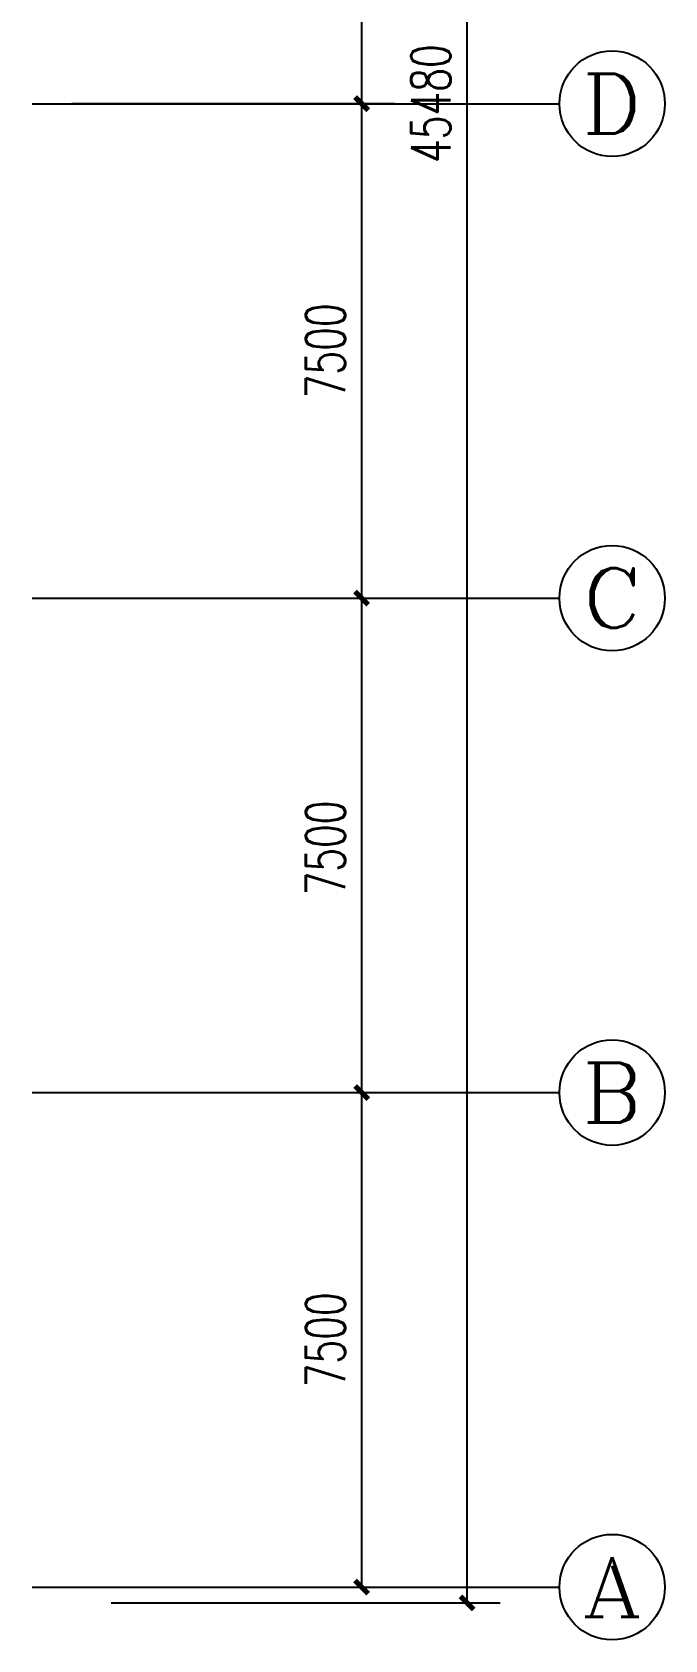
# Model space of a CAD drawing. Extents: x 4995099 to 5303443, y 4627657 to 4889583.
# Drawn here: x 5275159 to 5284759, y 4735536 to 4759920 of the extents above; entities that cross this region are included whole.
import ezdxf
from ezdxf.enums import TextEntityAlignment as Align

# ---------------------------------------------------------------- set-up
doc = ezdxf.new("R2010")
doc.units = 0
doc.header["$LTSCALE"] = 1000
doc.header["$MEASUREMENT"] = 0
doc.layers.get('0').update_dxf_attribs({"color": 4, "linetype": 'CONTINUOUS'})
doc.layers.get('Defpoints').update_dxf_attribs({"linetype": 'CONTINUOUS'})
doc.layers.add('AXIS', color=3, linetype='CONTINUOUS')
doc.layers.add('AXIS_TEXT', color=7, linetype='CONTINUOUS')
doc.styles.add('_TCH_AXIS', font='COMPLEX', dxfattribs={"bigfont": 'GBCBIG'})
doc.styles.add('_TCH_DIM_T3', font='SIMPLEX', dxfattribs={"width": 0.705882, "bigfont": 'GBCBIG'})
doc.styles.add('COMPLEX', font='COMPLEX')
doc.dimstyles.new('_TCH_ARCH&&200', dxfattribs={"dimtxt": 595, "dimasz": 200, "dimexe": 500, "dimexo": 600, "dimgap": 252.5, "dimtad": 1, "dimdec": 0, "dimzin": 0, "dimdsep": 46, "dimtxsty": '_TCH_DIM_T3', "dimblk": 'ARCHTICK', "dimcen": 0.09, "dimclrt": 7, "dimazin": 2, "dimtfac": 1, "dimtdec": 0, "dimtix": 1, "dimtmove": 2, "dimatfit": 3, "dimfxl": 0, "dimtolj": 1, "dimtzin": 0, "dimarcsym": 0})

# ---------------------------------------------------------------- blocks, each defined once
blk = doc.blocks.new('_ArchTick')
at = {"color": 0, "linetype": 'ByBlock', "const_width": 0.4}
blk.add_lwpolyline([(-0.5, -0.5), (0.5, 0.5)], dxfattribs=at)
blk = doc.blocks.new('*D177')
at = {"layer": 'AXIS', "color": 0, "lineweight": -2}
for p, q in [((5275759, 4743836), (5280659, 4743836)), ((5280159, 4736336), (5280159, 4743836)), ((5275759, 4736336), (5280659, 4736336))]:
    blk.add_line(p, q, dxfattribs=at)
at = {"layer": 'Defpoints', "color": 0}
for p in [(5275159, 4743836), (5280159, 4743836), (5275159, 4736336)]:
    blk.add_point(p, dxfattribs=at)
at = {"layer": 'AXIS', "color": 0, "lineweight": -2, "xscale": 200, "yscale": 200, "zscale": 200}
for p, rotation in [((5280159, 4743836), 90), ((5280159, 4736336), 270)]:
    blk.add_blockref('_ArchTick', p, dxfattribs=dict(at, rotation=rotation))
at = {"layer": 'AXIS', "color": 7, "insert": (5279609, 4740086), "char_height": 595, "attachment_point": 5, "rotation": 90, "style": '_TCH_DIM_T3'}
blk.add_mtext('\\A1;7500', dxfattribs=at)
blk = doc.blocks.new('*D178')
at = {"layer": 'AXIS', "color": 0, "lineweight": -2}
for p, q in [((5275759, 4751336), (5280659, 4751336)), ((5280159, 4743836), (5280159, 4751336)), ((5275759, 4743836), (5280659, 4743836))]:
    blk.add_line(p, q, dxfattribs=at)
at = {"layer": 'Defpoints', "color": 0}
for p in [(5275159, 4751336), (5280159, 4751336), (5275159, 4743836)]:
    blk.add_point(p, dxfattribs=at)
at = {"layer": 'AXIS', "color": 0, "lineweight": -2, "xscale": 200, "yscale": 200, "zscale": 200}
for p, rotation in [((5280159, 4751336), 90), ((5280159, 4743836), 270)]:
    blk.add_blockref('_ArchTick', p, dxfattribs=dict(at, rotation=rotation))
at = {"layer": 'AXIS', "color": 7, "insert": (5279609, 4747546), "char_height": 595, "attachment_point": 5, "rotation": 90, "style": '_TCH_DIM_T3'}
blk.add_mtext('\\A1;7500', dxfattribs=at)
blk = doc.blocks.new('*D179')
at = {"layer": 'AXIS', "color": 0, "lineweight": -2}
for p, q in [((5275759, 4758836), (5280659, 4758836)), ((5280159, 4751336), (5280159, 4758836)), ((5275759, 4751336), (5280659, 4751336))]:
    blk.add_line(p, q, dxfattribs=at)
at = {"layer": 'Defpoints', "color": 0}
for p in [(5275159, 4758836), (5280159, 4758836), (5275159, 4751336)]:
    blk.add_point(p, dxfattribs=at)
at = {"layer": 'AXIS', "color": 0, "lineweight": -2, "xscale": 200, "yscale": 200, "zscale": 200}
for p, rotation in [((5280159, 4758836), 90), ((5280159, 4751336), 270)]:
    blk.add_blockref('_ArchTick', p, dxfattribs=dict(at, rotation=rotation))
at = {"layer": 'AXIS', "color": 7, "insert": (5279609, 4755086), "char_height": 595, "attachment_point": 5, "rotation": 90, "style": '_TCH_DIM_T3'}
blk.add_mtext('\\A1;7500', dxfattribs=at)
blk = doc.blocks.new('*D180')
at = {"layer": 'AXIS', "color": 0, "lineweight": -2}
for p, q in [((5275759, 4766336), (5280659, 4766336)), ((5280159, 4758836), (5280159, 4766336)), ((5275759, 4758836), (5280659, 4758836))]:
    blk.add_line(p, q, dxfattribs=at)
at = {"layer": 'Defpoints', "color": 0}
for p in [(5275159, 4766336), (5280159, 4766336), (5275159, 4758836)]:
    blk.add_point(p, dxfattribs=at)
at = {"layer": 'AXIS', "color": 0, "lineweight": -2, "xscale": 200, "yscale": 200, "zscale": 200}
for p, rotation in [((5280159, 4766336), 90), ((5280159, 4758836), 270)]:
    blk.add_blockref('_ArchTick', p, dxfattribs=dict(at, rotation=rotation))
at = {"layer": 'AXIS', "color": 7, "insert": (5279609, 4762586), "char_height": 595, "attachment_point": 5, "rotation": 90, "style": '_TCH_DIM_T3'}
blk.add_mtext('\\A1;7500', dxfattribs=at)
blk = doc.blocks.new('*D183')
at = {"layer": 'AXIS', "color": 0, "lineweight": -2}
for p, q in [((5276359, 4781576), (5282259, 4781576)), ((5281759, 4736096), (5281759, 4781576)), ((5276359, 4736096), (5282259, 4736096))]:
    blk.add_line(p, q, dxfattribs=at)
at = {"layer": 'Defpoints', "color": 0}
for p in [(5275759, 4781576), (5281759, 4781576), (5275759, 4736096)]:
    blk.add_point(p, dxfattribs=at)
at = {"layer": 'AXIS', "color": 0, "lineweight": -2, "xscale": 200, "yscale": 200, "zscale": 200}
for p, rotation in [((5281759, 4781576), 90), ((5281759, 4736096), 270)]:
    blk.add_blockref('_ArchTick', p, dxfattribs=dict(at, rotation=rotation))
at = {"layer": 'AXIS', "color": 7, "insert": (5281209, 4758836), "char_height": 595, "attachment_point": 5, "rotation": 90, "style": '_TCH_DIM_T3'}
blk.add_mtext('\\A1;45480', dxfattribs=at)
blk = doc.blocks.new('_AXISO')
blk.add_circle((0, 0), 0.5)
at = {"layer": 'AXIS_TEXT', "style": 'COMPLEX', "width": 1.041667}
blk.add_attdef('A', text='', height=0.56, dxfattribs=at).set_placement((-0.25, -0.28), (0.25, -0.28), align=Align.FIT)

msp = doc.modelspace()

# ---------------------------------------------------------------- linework, layer by layer
at = {"layer": 'AXIS'}
for p, q in [((5275159.2, 4758835.7), (5283159.2, 4758835.7)), ((5275159.2, 4751335.7), (5283159.2, 4751335.7)), ((5275159.2, 4743835.7), (5283159.2, 4743835.7)), ((5275159.2, 4736335.7), (5283159.2, 4736335.7))]:
    msp.add_line(p, q, dxfattribs=at)

# ---------------------------------------------------------------- block references
ref = msp.add_blockref('_AXISO', (5283959.2, 4758835.7), dxfattribs=dict(at, xscale=1600, yscale=1600, zscale=1600))
ref.add_attrib('A', 'D', dxfattribs={"layer": 'AXIS_TEXT', "height": 905.1, "style": '_TCH_AXIS', "width": 1.235294}).set_placement((5283506.6, 4758383.2), (5284411.7, 4758383.2), align=Align.FIT)
ref = msp.add_blockref('_AXISO', (5283959.2, 4751335.7), dxfattribs=dict(at, xscale=1600, yscale=1600, zscale=1600))
ref.add_attrib('A', 'C', dxfattribs={"layer": 'AXIS_TEXT', "height": 905.1, "style": '_TCH_AXIS', "width": 1.4}).set_placement((5283506.6, 4750883.2), (5284411.7, 4750883.2), align=Align.FIT)
ref = msp.add_blockref('_AXISO', (5283959.2, 4743835.7), dxfattribs=dict(at, xscale=1600, yscale=1600, zscale=1600))
ref.add_attrib('A', 'B', dxfattribs={"layer": 'AXIS_TEXT', "height": 905.1, "style": '_TCH_AXIS', "width": 1.235294}).set_placement((5283506.6, 4743383.2), (5284411.7, 4743383.2), align=Align.FIT)
ref = msp.add_blockref('_AXISO', (5283959.2, 4736335.7), dxfattribs=dict(at, xscale=1600, yscale=1600, zscale=1600))
ref.add_attrib('A', 'A', dxfattribs={"layer": 'AXIS_TEXT', "height": 905.1, "style": '_TCH_AXIS', "width": 1.166667}).set_placement((5283506.6, 4735883.2), (5284411.7, 4735883.2), align=Align.FIT)

# ---------------------------------------------------------------- dimensions: what is measured, and where the dimension line sits
for p1, p2, distance, picture, middle in [((5275759.2, 4736095.7), (5275759.2, 4781575.7), -6000, '*D183', (5281209.2, 4758835.7)), ((5275159.2, 4758835.7), (5275159.2, 4766335.7), -5000, '*D180', (5279609.2, 4762585.7)), ((5275159.2, 4751335.7), (5275159.2, 4758835.7), -5000, '*D179', (5279609.2, 4755085.7)), ((5275159.2, 4736335.7), (5275159.2, 4743835.7), -5000, '*D177', (5279609.2, 4740085.7))]:
    dim = msp.add_aligned_dim(p1=p1, p2=p2, distance=distance, dimstyle='_TCH_ARCH&&200', dxfattribs=at)
    dim.commit()
    dim.dimension.update_dxf_attribs({"geometry": picture, "text_midpoint": middle})
dim = msp.add_linear_dim(base=(5280159.2, 4751335.7), p1=(5275159.2, 4743835.7), p2=(5275159.2, 4751335.7), angle=90, dimstyle='_TCH_ARCH&&200', dxfattribs=at)
dim.commit()
dim.dimension.update_dxf_attribs({"geometry": '*D178', "text_midpoint": (5279609.2, 4747545.7), "dimtype": 129})

doc.saveas('drawing.dxf')
